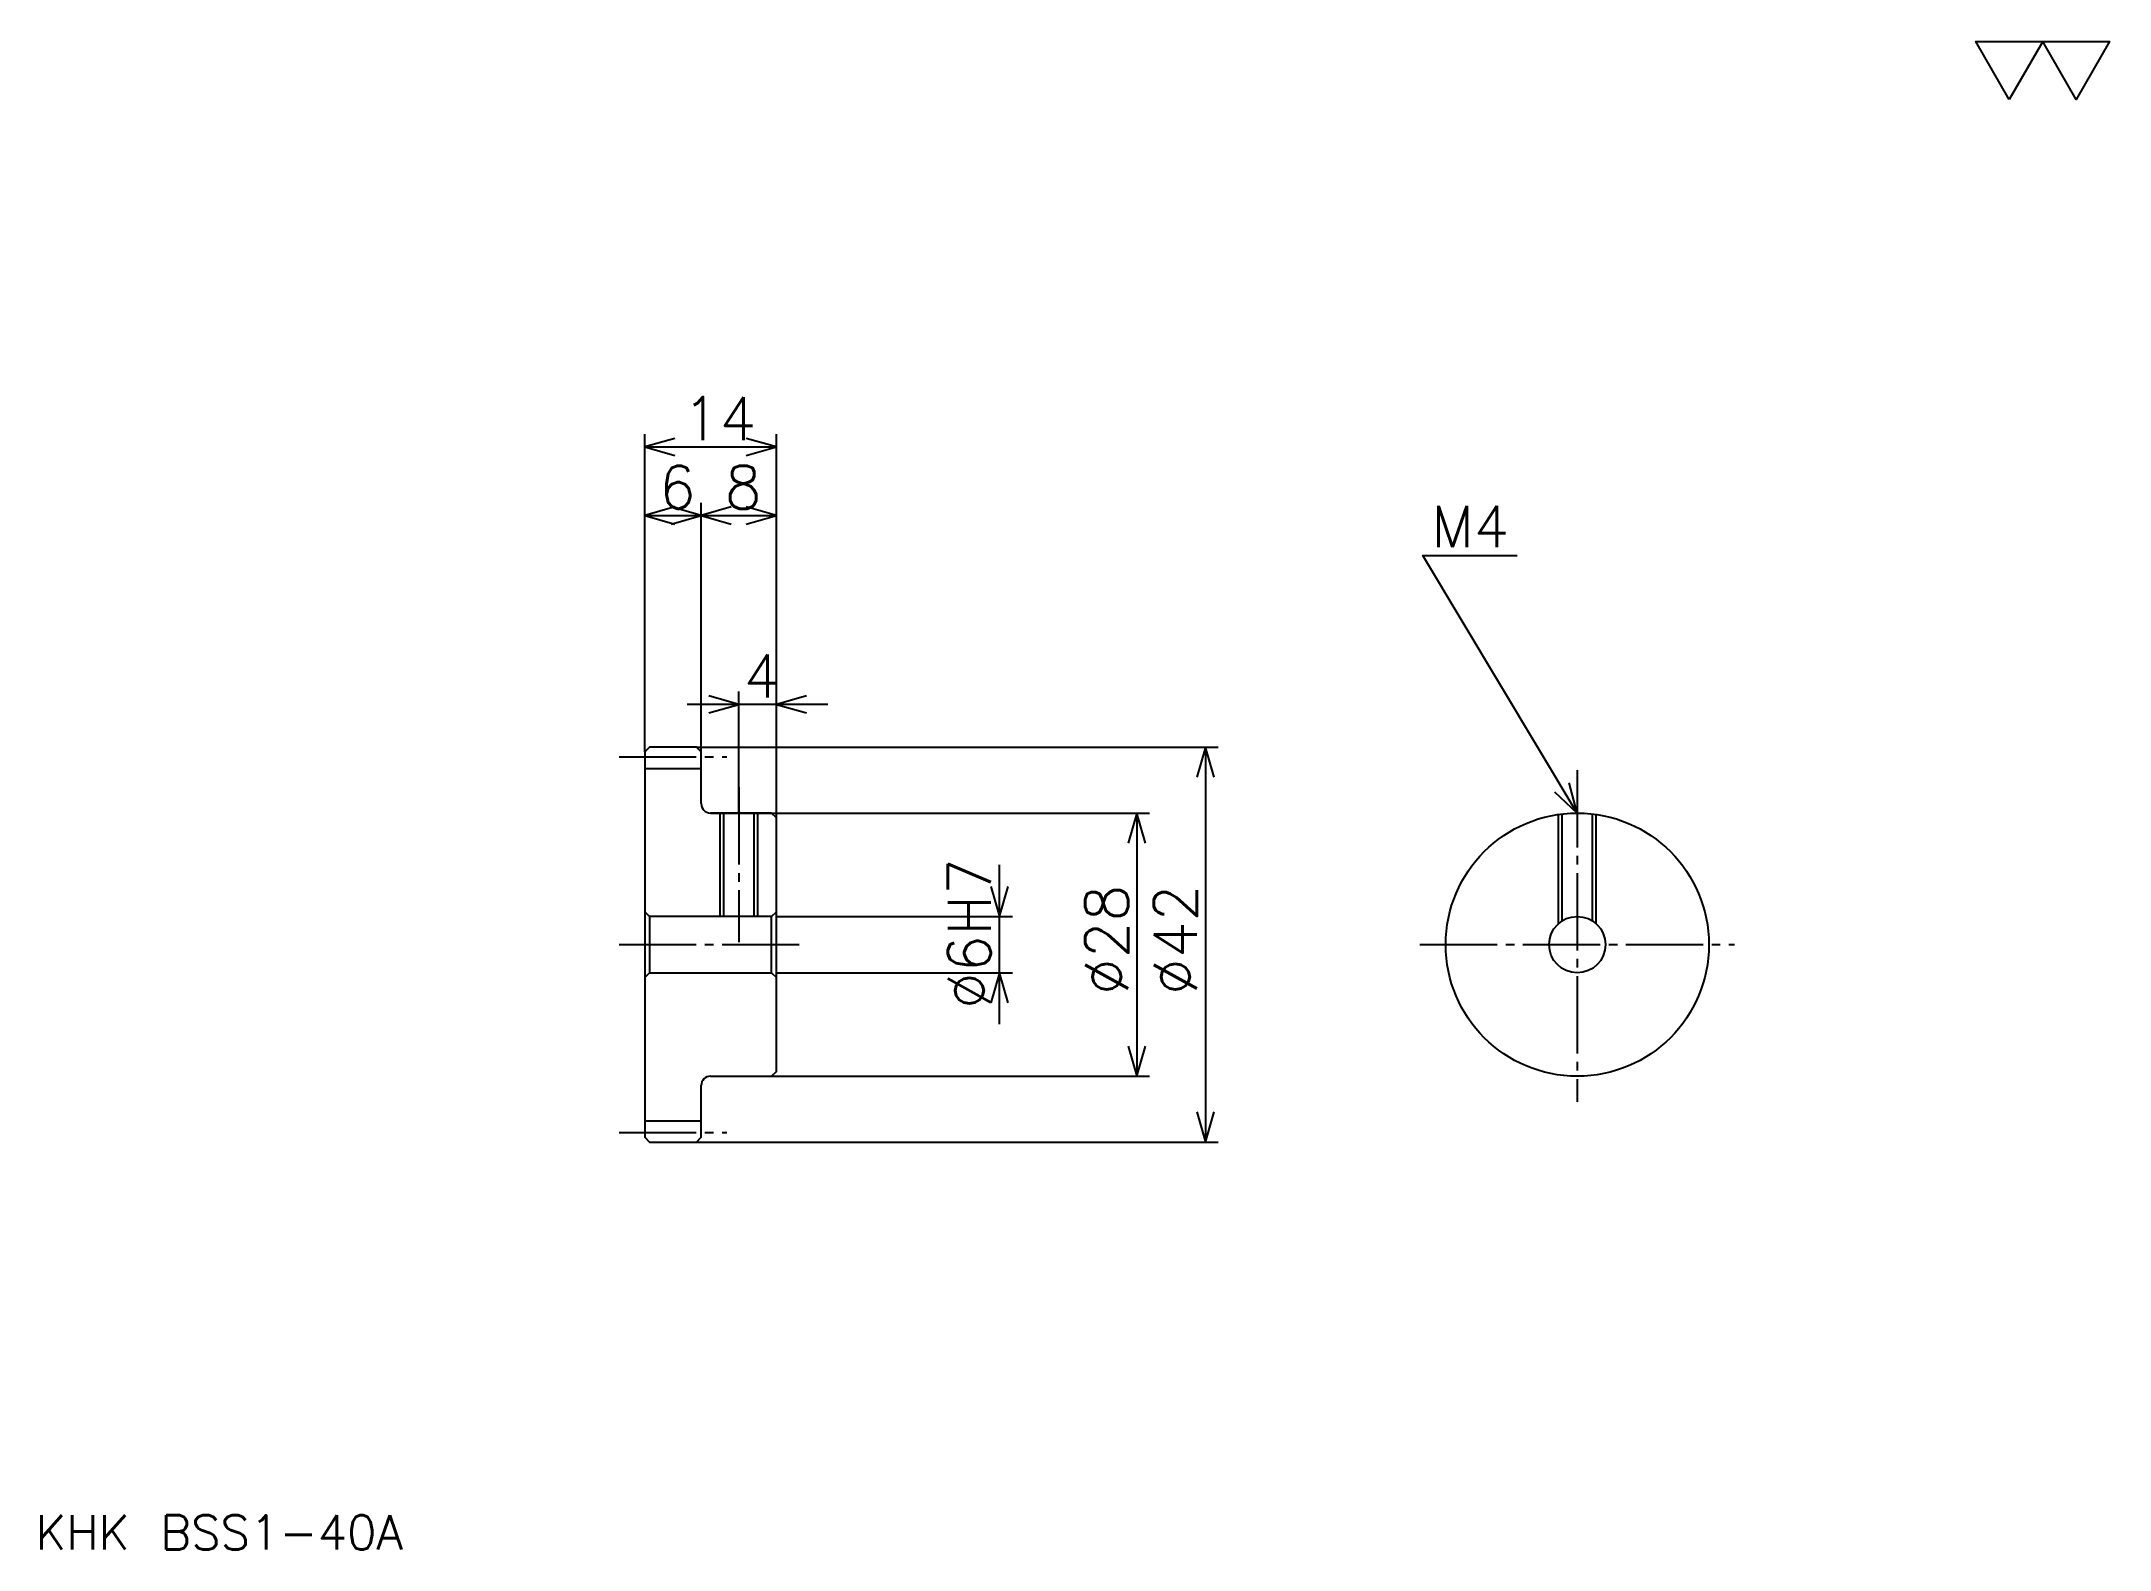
# Model space of a CAD drawing. Extents: x 10 to 230, y 10 to 171.
import ezdxf

# ---------------------------------------------------------------- set-up
doc = ezdxf.new("R2010")
doc.units = 0
doc.linetypes.add('DASHDOT', pattern=[10.95652, 8.217391, -0.913043, 0.913043, -0.913043])
doc.layers.get('0').update_dxf_attribs({"linetype": 'CONTINUOUS'})
doc.layers.add('DASHDOT', color=6, linetype='DASHDOT')
doc.styles.add('KANJI', font='TXT', dxfattribs={"bigfont": 'BIGFONT'})

msp = doc.modelspace()

# ---------------------------------------------------------------- linework, layer by layer
at = {"color": 5}
for p, q in [((73.956528, 95.41304), (73.956528, 128.73912)), ((87.956528, 95.41304), (87.956528, 128.73912)), ((73.956528, 127.36956), (87.956528, 127.36956)), ((79.956528, 95.41304), (79.956528, 121.434784)), ((73.956528, 120.065216), (79.956528, 120.065216)), ((79.956528, 120.065216), (87.956528, 120.065216)), ((83.956528, 95.41304), (83.956528, 101.347824)), ((93.434784, 99.978256), (78.478264, 99.978256)), ((73.956528, 94.91304), (73.956528, 95.41304)), ((79.456528, 95.41304), (87.956528, 95.41304)), ((79.956528, 94.91304), (79.956528, 95.41304)), ((83.956528, 88.41304), (83.956528, 95.41304)), ((87.956528, 95.41304), (134.978271, 95.41304)), ((87.956528, 87.91304), (87.956528, 95.41304)), ((133.608704, 95.41304), (133.608704, 53.41304)), ((80.956528, 88.41304), (87.956528, 88.41304)), ((87.956528, 88.41304), (127.67392, 88.41304)), ((126.304352, 88.41304), (126.304352, 60.41304)), ((111.695656, 65.934776), (111.695656, 82.891304)), ((87.956528, 77.41304), (113.065216, 77.41304)), ((87.956528, 71.41304), (113.065216, 71.41304)), ((80.956528, 60.41304), (87.956528, 60.41304)), ((87.956528, 60.41304), (127.67392, 60.41304)), ((79.456528, 53.41304), (87.956528, 53.41304)), ((87.956528, 53.41304), (134.978271, 53.41304))]:
    msp.add_line(p, q, dxfattribs=at)
at = {"color": 4}
for p, q in [((73.956528, 93.16304), (79.956528, 93.16304)), ((74.456528, 77.41304), (74.456528, 71.41304)), ((87.456528, 77.41304), (87.956528, 77.91304)), ((87.456528, 71.41304), (87.956528, 70.91304)), ((73.956528, 55.66304), (79.956528, 55.66304))]:
    msp.add_line(p, q, dxfattribs=at)
at = {"color": 7}
msp.add_lwpolyline([(219.130432, 164.347824), (215.569565, 170.520004), (229.813034, 170.520004), (226.252167, 164.347824), (222.691299, 170.520004), (219.130432, 164.347824)], dxfattribs=at)
at = {"color": 5}
for points in [[(77.152184, 128.282608), (73.956528, 127.36956), (77.152184, 126.456512)], [(84.76088, 126.456512), (87.956528, 127.36956), (84.76088, 128.282608)], [(77.152184, 120.978256), (73.956528, 120.065216), (77.152184, 119.152176)], [(76.760872, 119.152176), (79.956528, 120.065216), (76.760872, 120.978256)], [(83.152176, 120.978256), (79.956528, 120.065216), (83.152176, 119.152176)], [(84.76088, 119.152176), (87.956528, 120.065216), (84.76088, 120.978256)], [(173.17392, 88.41304), (156.739136, 115.804344), (166.782623, 115.804344)], [(80.76088, 99.065216), (83.956528, 99.978256), (80.76088, 100.891304)], [(91.152176, 100.891304), (87.956528, 99.978256), (91.152176, 99.065216)], [(134.521744, 92.217392), (133.608704, 95.41304), (132.695648, 92.217392)], [(170.746841, 90.683533), (173.17392, 88.41304), (172.312698, 91.623047)], [(127.2174, 85.217392), (126.304352, 88.41304), (125.391312, 85.217392)], [(110.782608, 80.608688), (111.695656, 77.41304), (112.608704, 80.608688)], [(112.608704, 68.217392), (111.695656, 71.41304), (110.782608, 68.217392)], [(125.391312, 63.608692), (126.304352, 60.41304), (127.2174, 63.608692)], [(132.695648, 56.608692), (133.608704, 53.41304), (134.521744, 56.608692)]]:
    msp.add_lwpolyline(points, dxfattribs=at)
at = {"color": 4}
for points in [[(79.956528, 89.41304), (79.956528, 94.91304), (79.456528, 95.41304), (74.456528, 95.41304), (73.956528, 94.91304), (73.956528, 70.91304)], [(80.956528, 60.41304), (87.456528, 60.41304), (87.956528, 60.91304), (87.956528, 87.91304), (87.456528, 88.41304), (80.956528, 88.41304)], [(81.956528, 88.41304), (81.956528, 77.41304)], [(82.336525, 88.41304), (82.336525, 77.41304)], [(85.57653, 88.41304), (85.57653, 77.41304)], [(85.956528, 88.41304), (85.956528, 77.41304)], [(171.17392, 76.649109), (171.17392, 88.269447)], [(171.553925, 76.938034), (171.553925, 88.318993)], [(174.793915, 76.938034), (174.793915, 88.318993)], [(175.17392, 76.649109), (175.17392, 88.269447)], [(73.956528, 70.91304), (74.456528, 71.41304), (87.456528, 71.41304), (87.456528, 77.41304), (74.456528, 77.41304), (73.956528, 77.91304)], [(73.956528, 70.91304), (73.956528, 53.91304), (74.456528, 53.41304), (79.456528, 53.41304), (79.956528, 53.91304), (79.956528, 59.41304)]]:
    msp.add_lwpolyline(points, dxfattribs=at)
for radius in [14, 3]:
    msp.add_circle((173.17392, 74.41304), radius, dxfattribs=at)
for centre, start, end in [((80.956528, 89.41304), 180, 270), ((80.956528, 59.41304), 90, 180)]:
    msp.add_arc(centre, 1, start, end, dxfattribs=at)
at = {"layer": 'DASHDOT', "color": 7}
for p, q in [((71.2174, 94.41304), (82.695656, 94.41304)), ((173.17392, 92.978256), (173.17392, 57.673912)), ((71.2174, 74.41304), (90.695656, 74.41304)), ((156.434784, 74.41304), (189.913055, 74.41304)), ((71.2174, 54.41304), (82.695656, 54.41304))]:
    msp.add_line(p, q, dxfattribs=at)
msp.add_lwpolyline([(83.956528, 91.152168), (83.956528, 74.673912)], dxfattribs=at)

# ---------------------------------------------------------------- texts
at = {"color": 7, "style": 'KANJI'}
for s, height, p in [('14', 4.565217, (77.989136, 128.099991)), ('6', 4.565217, (75.472832, 120.795654)), ('8', 4.565217, (82.472832, 120.795654)), ('M4', 4.382609, (157.652191, 116.717392)), ('4', 4.565217, (84.472832, 100.708694)), ('KHK BSS1-40A', 3.652174, (9.130435, 10.043478))]:
    msp.add_text(s, height=height, dxfattribs=at).set_placement(p)
for s, p in [('%%c6H7', (110.782608, 67.565216)), ('%%c28', (125.391312, 69.048912)), ('%%c42', (132.695648, 69.048912))]:
    msp.add_text(s, height=4.565217, rotation=90, dxfattribs=at).set_placement(p)

doc.saveas('drawing.dxf')
